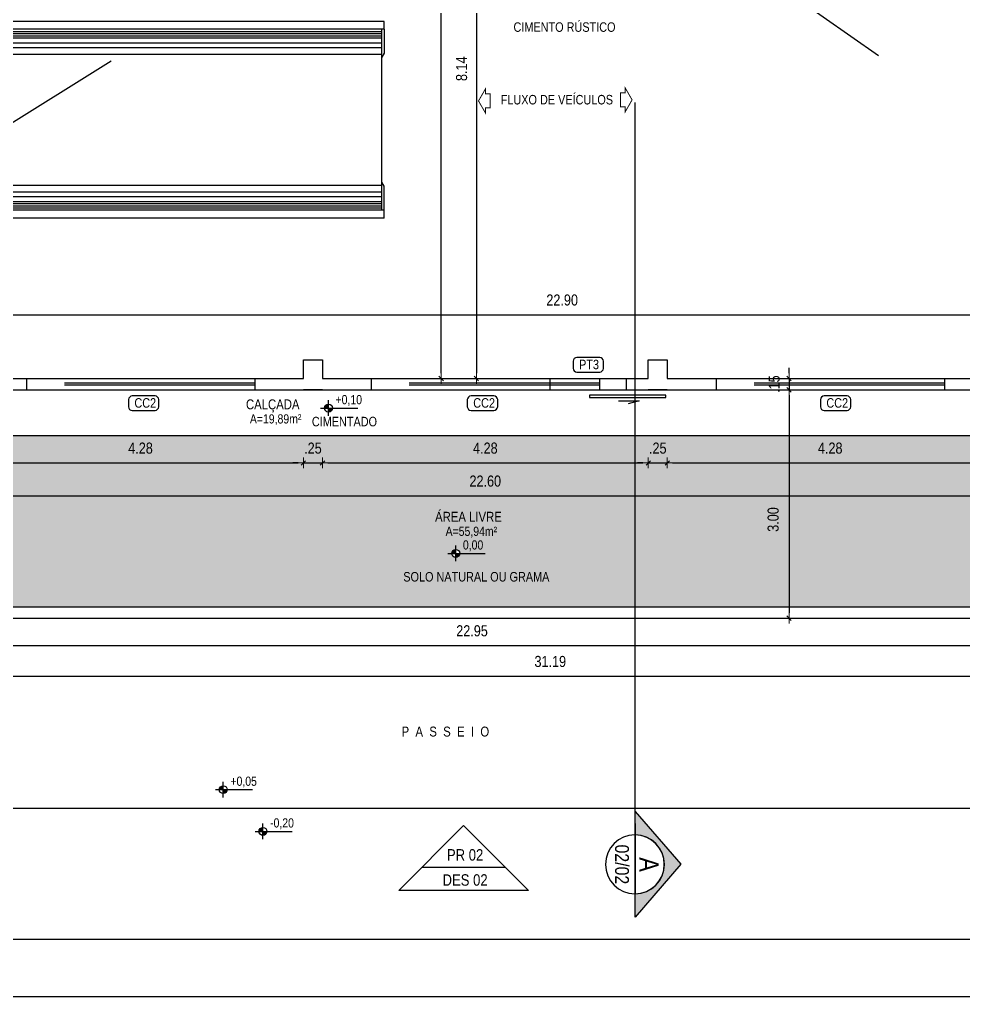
# Model space of a CAD drawing. Header units: millimetres. Extents: x 1170 to 1315, y 90 to 135.
# Drawn here: x 1272.21 to 1284.61, y 90.19 to 103.02 of the extents above; entities that cross this region are included whole.
import ezdxf
from ezdxf.enums import TextEntityAlignment as Align

# ---------------------------------------------------------------- set-up
doc = ezdxf.new("R2010")
doc.units = ezdxf.units.MM
doc.header["$LTSCALE"] = 20
doc.header["$MEASUREMENT"] = 0
for name, pattern in [('CENTER', [2, 1.25, -0.25, 0.25, -0.25]), ('HIDDEN', [0.375, 0.25, -0.125]), ('HIDDEN2', [0.1875, 0.125, -0.0625])]:
    doc.linetypes.add(name, pattern=pattern)
doc.layers.get('0').update_dxf_attribs({"linetype": 'CONTINUOUS'})
doc.layers.get('DEFPOINTS').update_dxf_attribs({"linetype": 'CONTINUOUS'})
for name, color, linetype in [('AR-TXT', 2, 'CONTINUOUS'), ('COTA', 7, 'CONTINUOUS'), ('DIEN HOA', 111, 'CONTINUOUS'), ('E-hatch', 8, 'CONTINUOUS'), ('E-txt-g', 3, 'CONTINUOUS'), ('Indic_Corte_Vista', 2, 'CONTINUOUS'), ('LAYER1', 7, 'CONTINUOUS'), ('LAYER7', 4, 'CONTINUOUS'), ('TEXTO', 2, 'CONTINUOUS')]:
    doc.layers.add(name, color=color, linetype=linetype)
for name, color, linetype, lineweight in [('E-Lay-9', 9, 'CONTINUOUS', 9), ('E-Pen-C', 4, 'CONTINUOUS', 15), ('E-Pen-G', 3, 'CONTINUOUS', 30), ('E-Txt-W', 7, 'CONTINUOUS', 20)]:
    doc.layers.add(name, color=color, linetype=linetype, lineweight=lineweight)
doc.styles.add('ESC 1.100', font='ARIALN.TTF', dxfattribs={"height": 0.2})
doc.styles.add('F2', font='ARIALN.TTF')
doc.styles.add('REG60', font='romans.shx', dxfattribs={"width": 0.8, "height": 0.15})
doc.styles.add('REG80', font='romans.shx', dxfattribs={"width": 0.8, "height": 0.2})
doc.styles.add('SWIS 721 CN BT', font='swissc.ttf')
doc.dimstyles.new('DIMENSION-1', dxfattribs={"dimtxt": 0.145, "dimasz": 0.07, "dimexe": 1, "dimexo": 0, "dimgap": 0.12, "dimtad": 1, "dimzin": 7, "dimdsep": 46, "dimtxsty": 'F2', "dimblk1": 'TRACO', "dimblk2": 'TRACO', "dimsah": 1, "dimcen": 1, "dimse1": 1, "dimse2": 1, "dimclrd": 4, "dimclre": 256, "dimclrt": 4, "dimadec": 8, "dimazin": 0, "dimtfac": 1, "dimtix": 1, "dimtmove": 2, "dimatfit": 3, "dimldrblk": 'TRACO', "dimfxl": 1, "dimtolj": 1, "dimtzin": 0, "dimarcsym": 0})

# ---------------------------------------------------------------- blocks, each defined once
blk = doc.blocks.new('TRACO')
at = {"layer": 'E-Pen-C'}
for p, q in [((-1, 0), (1, 0)), ((0, 1), (0, -1))]:
    blk.add_line(p, q, dxfattribs=at)
at = {"layer": 'E-Pen-G'}
blk.add_line((-0.42, -0.42), (0.42, 0.42), dxfattribs=at)
blk = doc.blocks.new('*D357')
at = {"layer": 'COTA', "color": 4, "linetype": 'Continuous', "lineweight": -2}
blk.add_line((1266.754, 94.798), (1289.562, 94.798), dxfattribs=at)
at = {"layer": 'DEFPOINTS', "color": 0, "linetype": 'Continuous'}
for p in [(1289.632, 95.308), (1266.684, 95.158), (1289.632, 94.798)]:
    blk.add_point(p, dxfattribs=at)
at = {"layer": 'COTA', "color": 4, "linetype": 'Continuous', "lineweight": -2, "xscale": 0.07, "yscale": 0.07, "zscale": 0.07, "rotation": 180}
blk.add_blockref('TRACO', (1266.684, 94.798), dxfattribs=at)
at = {"layer": 'COTA', "color": 4, "linetype": 'Continuous', "lineweight": -2, "xscale": 0.07, "yscale": 0.07, "zscale": 0.07}
blk.add_blockref('TRACO', (1289.632, 94.798), dxfattribs=at)
at = {"layer": 'COTA', "color": 4, "linetype": 'Continuous', "insert": (1278.158, 94.992), "char_height": 0.145, "attachment_point": 5, "style": 'F2'}
blk.add_mtext('\\A1;22.95', dxfattribs=at)
blk = doc.blocks.new('*D361')
at = {"layer": 'COTA', "color": 4, "linetype": 'Continuous', "lineweight": -2}
blk.add_line((1263.66, 94.395), (1294.712, 94.395), dxfattribs=at)
at = {"layer": 'DEFPOINTS', "color": 0, "linetype": 'Continuous'}
for p in [(1263.59, 95.158), (1294.782, 95.158), (1294.782, 94.395)]:
    blk.add_point(p, dxfattribs=at)
at = {"layer": 'COTA', "color": 4, "linetype": 'Continuous', "lineweight": -2, "xscale": 0.07, "yscale": 0.07, "zscale": 0.07, "rotation": 180}
blk.add_blockref('TRACO', (1263.59, 94.395), dxfattribs=at)
at = {"layer": 'COTA', "color": 4, "linetype": 'Continuous', "lineweight": -2, "xscale": 0.07, "yscale": 0.07, "zscale": 0.07}
blk.add_blockref('TRACO', (1294.782, 94.395), dxfattribs=at)
at = {"layer": 'COTA', "color": 4, "linetype": 'Continuous', "insert": (1279.186, 94.589), "char_height": 0.145, "attachment_point": 5, "style": 'F2'}
blk.add_mtext('\\A1;31.19', dxfattribs=at)
blk = doc.blocks.new('*D377')
at = {"layer": 'COTA', "color": 4, "linetype": 'Continuous', "lineweight": -2}
blk.add_line((1266.953, 99.144), (1289.712, 99.144), dxfattribs=at)
at = {"layer": 'DEFPOINTS', "color": 0, "linetype": 'Continuous'}
for p in [(1289.782, 99.144), (1266.883, 98.554), (1289.782, 98.554)]:
    blk.add_point(p, dxfattribs=at)
at = {"layer": 'COTA', "color": 4, "linetype": 'Continuous', "lineweight": -2, "xscale": 0.07, "yscale": 0.07, "zscale": 0.07, "rotation": 180}
blk.add_blockref('TRACO', (1266.883, 99.144), dxfattribs=at)
at = {"layer": 'COTA', "color": 4, "linetype": 'Continuous', "lineweight": -2, "xscale": 0.07, "yscale": 0.07, "zscale": 0.07}
blk.add_blockref('TRACO', (1289.782, 99.144), dxfattribs=at)
at = {"layer": 'COTA', "color": 4, "linetype": 'Continuous', "insert": (1279.342, 99.338), "char_height": 0.145, "attachment_point": 5, "style": 'F2'}
blk.add_mtext('\\A1;22.90', dxfattribs=at)
blk = doc.blocks.new('*D381')
at = {"layer": 'COTA', "color": 4, "linetype": 'Continuous', "lineweight": -2}
blk.add_line((1271.733, 97.198), (1275.873, 97.198), dxfattribs=at)
at = {"layer": 'DEFPOINTS', "color": 0, "linetype": 'Continuous'}
for p in [(1271.663, 98.158), (1275.943, 98.158), (1275.943, 97.198)]:
    blk.add_point(p, dxfattribs=at)
at = {"layer": 'COTA', "color": 4, "linetype": 'Continuous', "lineweight": -2, "xscale": 0.07, "yscale": 0.07, "zscale": 0.07, "rotation": 180}
blk.add_blockref('TRACO', (1271.663, 97.198), dxfattribs=at)
at = {"layer": 'COTA', "color": 4, "linetype": 'Continuous', "lineweight": -2, "xscale": 0.07, "yscale": 0.07, "zscale": 0.07}
blk.add_blockref('TRACO', (1275.943, 97.198), dxfattribs=at)
at = {"layer": 'COTA', "color": 4, "linetype": 'Continuous', "insert": (1273.803, 97.392), "char_height": 0.145, "attachment_point": 5, "style": 'F2'}
blk.add_mtext('\\A1;4.28', dxfattribs=at)
blk = doc.blocks.new('*D382')
at = {"layer": 'COTA', "color": 4, "linetype": 'Continuous', "lineweight": -2}
for p, q in [((1275.873, 97.198), (1275.803, 97.198)), ((1275.943, 97.198), (1276.193, 97.198)), ((1276.263, 97.198), (1276.333, 97.198))]:
    blk.add_line(p, q, dxfattribs=at)
at = {"layer": 'DEFPOINTS', "color": 0, "linetype": 'Continuous'}
for p in [(1275.943, 98.158), (1276.193, 98.158), (1276.193, 97.198)]:
    blk.add_point(p, dxfattribs=at)
at = {"layer": 'COTA', "color": 4, "linetype": 'Continuous', "lineweight": -2, "xscale": 0.07, "yscale": 0.07, "zscale": 0.07}
blk.add_blockref('TRACO', (1275.943, 97.198), dxfattribs=at)
at = {"layer": 'COTA', "color": 4, "linetype": 'Continuous', "lineweight": -2, "xscale": 0.07, "yscale": 0.07, "zscale": 0.07, "rotation": 180}
blk.add_blockref('TRACO', (1276.193, 97.198), dxfattribs=at)
at = {"layer": 'COTA', "color": 4, "linetype": 'Continuous', "insert": (1276.068, 97.392), "char_height": 0.145, "attachment_point": 5, "style": 'F2'}
blk.add_mtext('\\A1;.25', dxfattribs=at)
blk = doc.blocks.new('*D383')
at = {"layer": 'COTA', "color": 4, "linetype": 'Continuous', "lineweight": -2}
blk.add_line((1276.263, 97.198), (1280.403, 97.198), dxfattribs=at)
at = {"layer": 'DEFPOINTS', "color": 0, "linetype": 'Continuous'}
for p in [(1276.193, 98.158), (1280.473, 98.158), (1280.473, 97.198)]:
    blk.add_point(p, dxfattribs=at)
at = {"layer": 'COTA', "color": 4, "linetype": 'Continuous', "lineweight": -2, "xscale": 0.07, "yscale": 0.07, "zscale": 0.07, "rotation": 180}
blk.add_blockref('TRACO', (1276.193, 97.198), dxfattribs=at)
at = {"layer": 'COTA', "color": 4, "linetype": 'Continuous', "lineweight": -2, "xscale": 0.07, "yscale": 0.07, "zscale": 0.07}
blk.add_blockref('TRACO', (1280.473, 97.198), dxfattribs=at)
at = {"layer": 'COTA', "color": 4, "linetype": 'Continuous', "insert": (1278.333, 97.392), "char_height": 0.145, "attachment_point": 5, "style": 'F2'}
blk.add_mtext('\\A1;4.28', dxfattribs=at)
blk = doc.blocks.new('*D384')
at = {"layer": 'COTA', "color": 4, "linetype": 'Continuous', "lineweight": -2}
for p, q in [((1280.403, 97.198), (1280.333, 97.198)), ((1280.473, 97.198), (1280.723, 97.198)), ((1280.793, 97.198), (1280.863, 97.198))]:
    blk.add_line(p, q, dxfattribs=at)
at = {"layer": 'DEFPOINTS', "color": 0, "linetype": 'Continuous'}
for p in [(1280.473, 98.158), (1280.723, 98.158), (1280.723, 97.198)]:
    blk.add_point(p, dxfattribs=at)
at = {"layer": 'COTA', "color": 4, "linetype": 'Continuous', "lineweight": -2, "xscale": 0.07, "yscale": 0.07, "zscale": 0.07}
blk.add_blockref('TRACO', (1280.473, 97.198), dxfattribs=at)
at = {"layer": 'COTA', "color": 4, "linetype": 'Continuous', "lineweight": -2, "xscale": 0.07, "yscale": 0.07, "zscale": 0.07, "rotation": 180}
blk.add_blockref('TRACO', (1280.723, 97.198), dxfattribs=at)
at = {"layer": 'COTA', "color": 4, "linetype": 'Continuous', "insert": (1280.598, 97.392), "char_height": 0.145, "attachment_point": 5, "style": 'F2'}
blk.add_mtext('\\A1;.25', dxfattribs=at)
blk = doc.blocks.new('*D385')
at = {"layer": 'COTA', "color": 4, "linetype": 'Continuous', "lineweight": -2}
blk.add_line((1280.793, 97.198), (1284.933, 97.198), dxfattribs=at)
at = {"layer": 'DEFPOINTS', "color": 0, "linetype": 'Continuous'}
for p in [(1280.723, 98.158), (1285.003, 98.158), (1285.003, 97.198)]:
    blk.add_point(p, dxfattribs=at)
at = {"layer": 'COTA', "color": 4, "linetype": 'Continuous', "lineweight": -2, "xscale": 0.07, "yscale": 0.07, "zscale": 0.07, "rotation": 180}
blk.add_blockref('TRACO', (1280.723, 97.198), dxfattribs=at)
at = {"layer": 'COTA', "color": 4, "linetype": 'Continuous', "lineweight": -2, "xscale": 0.07, "yscale": 0.07, "zscale": 0.07}
blk.add_blockref('TRACO', (1285.003, 97.198), dxfattribs=at)
at = {"layer": 'COTA', "color": 4, "linetype": 'Continuous', "insert": (1282.863, 97.392), "char_height": 0.145, "attachment_point": 5, "style": 'F2'}
blk.add_mtext('\\A1;4.28', dxfattribs=at)
blk = doc.blocks.new('*D390')
at = {"layer": 'COTA', "color": 4, "linetype": 'Continuous', "lineweight": -2}
blk.add_line((1267.103, 96.765), (1289.562, 96.765), dxfattribs=at)
at = {"layer": 'DEFPOINTS', "color": 0, "linetype": 'Continuous'}
for p in [(1267.033, 98.308), (1289.632, 98.158), (1289.632, 96.765)]:
    blk.add_point(p, dxfattribs=at)
at = {"layer": 'COTA', "color": 4, "linetype": 'Continuous', "lineweight": -2, "xscale": 0.07, "yscale": 0.07, "zscale": 0.07, "rotation": 180}
blk.add_blockref('TRACO', (1267.033, 96.765), dxfattribs=at)
at = {"layer": 'COTA', "color": 4, "linetype": 'Continuous', "lineweight": -2, "xscale": 0.07, "yscale": 0.07, "zscale": 0.07}
blk.add_blockref('TRACO', (1289.632, 96.765), dxfattribs=at)
at = {"layer": 'COTA', "color": 4, "linetype": 'Continuous', "insert": (1278.332, 96.959), "char_height": 0.145, "attachment_point": 5, "style": 'F2'}
blk.add_mtext('\\A1;22.60', dxfattribs=at)
blk = doc.blocks.new('TXT-AMB75')
at = {"layer": 'E-txt-g', "style": 'REG80', "width": 0.8, "flags": 8}
blk.add_attdef('TXT', text='', height=0.2, dxfattribs=at).set_placement((0.005, 0.296), align=Align.CENTER)
at = {"layer": 'E-Txt-W', "style": 'REG60', "width": 0.8, "flags": 8}
blk.add_attdef('TXT', text='', height=0.15, dxfattribs=at).set_placement((0.005, 0.027), align=Align.CENTER)
blk = doc.blocks.new('NV')
at = {"color": 4, "linetype": 'ByBlock', "ltscale": 0.5}
for p, q in [((-1.611, 0.008), (-0.799, 0.008)), ((-1.439, -0.165), (-1.439, 0.18))]:
    blk.add_line(p, q, dxfattribs=at)
at = {"color": 4, "ltscale": 2.5}
blk.add_circle((-1.439, 0.008), 0.0864, dxfattribs=at)
at = {"color": 4}
for points in [[(-1.439, 0.008), (-1.5, 0.069), (-1.525, 0.008), (-1.519, 0.041)], [(-1.439, 0.008), (-1.439, 0.094), (-1.5, 0.069), (-1.472, 0.087)], [(-1.439, 0.008), (-1.352, 0.008), (-1.378, -0.054), (-1.359, -0.026)], [(-1.439, 0.008), (-1.378, -0.054), (-1.439, -0.079), (-1.406, -0.072)]]:
    blk.add_solid(points, dxfattribs=at)
at = {"layer": 'E-Txt-W', "color": 4, "ltscale": 2.5, "style": 'F2'}
blk.add_attdef('COTAPISO', (-1.306, 0.073), '', height=0.15, dxfattribs=at)
blk = doc.blocks.new('*D395')
at = {"layer": 'COTA', "color": 4, "linetype": 'Continuous', "lineweight": -2}
for p, q in [((1282.322, 98.378), (1282.322, 98.448)), ((1282.322, 98.308), (1282.322, 98.158)), ((1282.322, 98.088), (1282.322, 98.018))]:
    blk.add_line(p, q, dxfattribs=at)
at = {"layer": 'DEFPOINTS', "color": 0, "linetype": 'Continuous'}
for p in [(1282.304, 98.308), (1282.304, 98.158), (1282.322, 98.158)]:
    blk.add_point(p, dxfattribs=at)
at = {"layer": 'COTA', "color": 4, "linetype": 'Continuous', "lineweight": -2, "xscale": 0.07, "yscale": 0.07, "zscale": 0.07}
for p, rotation in [((1282.322, 98.308), 270), ((1282.322, 98.158), 90)]:
    blk.add_blockref('TRACO', p, dxfattribs=dict(at, rotation=rotation))
at = {"layer": 'COTA', "color": 4, "linetype": 'Continuous', "insert": (1282.128, 98.233), "char_height": 0.145, "attachment_point": 5, "rotation": 90, "style": 'F2'}
blk.add_mtext('\\A1;.15', dxfattribs=at)
blk = doc.blocks.new('*D396')
at = {"layer": 'COTA', "color": 4, "linetype": 'Continuous', "lineweight": -2}
blk.add_line((1282.322, 98.088), (1282.322, 95.228), dxfattribs=at)
at = {"layer": 'DEFPOINTS', "color": 0, "linetype": 'Continuous'}
for p in [(1282.304, 98.158), (1282.304, 95.158), (1282.322, 95.158)]:
    blk.add_point(p, dxfattribs=at)
at = {"layer": 'COTA', "color": 4, "linetype": 'Continuous', "lineweight": -2, "xscale": 0.07, "yscale": 0.07, "zscale": 0.07}
for p, rotation in [((1282.322, 98.158), 90), ((1282.322, 95.158), 270)]:
    blk.add_blockref('TRACO', p, dxfattribs=dict(at, rotation=rotation))
at = {"layer": 'COTA', "color": 4, "linetype": 'Continuous', "insert": (1282.114, 96.455), "char_height": 0.145, "attachment_point": 5, "rotation": 90, "style": 'F2'}
blk.add_mtext('\\A1;3.00', dxfattribs=at)
blk = doc.blocks.new('CHAVE CORTE-100')
blk.add_hatch(color=8).paths.add_polyline_path([(-2.567, 0), (-2.86, 0), (-2.198, 0.571), (-1.536, 0), (-1.83, 0, 0.987177)])
at = {"color": 2}
blk.add_line((-1.83, 0), (-2.567, 0), dxfattribs=at)
blk.add_lwpolyline([(-1.83, 0.001), (-1.536, 0), (-2.198, 0.571), (-2.86, 0), (-2.567, 0, -0.985586)], format="xyb", close=True, dxfattribs=at)
blk.add_circle((-2.199, -0.005), 0.368, dxfattribs=at)
at = {"color": 2, "style": 'F2'}
for tag, height, p in [('A', 0.24, (-2.199, 0.171)), ('01-02', 0.2, (-2.199, -0.127))]:
    blk.add_attdef(tag, text='', height=height, dxfattribs=at).set_placement(p, align=Align.MIDDLE_CENTER)
blk = doc.blocks.new('A$C43186C71')
at = {"layer": 'DIEN HOA', "color": 8}
for p, q in [((0, 1500), (3184.1, 1500)), ((0, 1500), (0, 1440)), ((3184.1, 1500), (3184.1, 1440)), ((3416.1, 1491.8), (3899.1, 1491.8)), ((3899.1, 1491.8), (3948, 1431.8)), ((4122.7, 1431.8), (4122.7, 1491.8)), ((4122.7, 1491.8), (4150.7, 1491.8)), ((0, 1440), (3184.1, 1440)), ((0, 1440), (0, 1257.6)), ((17.8, 1440), (17.8, 60)), ((3060, 1422.8), (17.8, 1422.8)), ((3060, 1440), (3060, 1003.1)), ((3120, 1440), (3120, 1003.1)), ((3356.1, 1431.8), (4114.6, 1431.8)), ((3060, 1408.1), (17.8, 1408.1)), ((3060, 1389.7), (17.8, 1389.7)), ((3060, 1375), (17.8, 1375)), ((3326.1, 1371.8), (4106.1, 1371.8)), ((3356.1, 1401.8), (4140, 1401.8)), ((3060, 1336.4), (17.8, 1336.4)), ((3060, 1299.7), (17.8, 1299.7)), ((3236.1, 1311.8), (3236.1, 1003.1)), ((3266.1, 1311.8), (3266.1, 188.2)), ((0, 1257.6), (17.8, 1227.6)), ((3060, 1250), (17.8, 1250)), ((4390.7, 1161.8), (4390.7, 338.2)), ((4450.7, 1191.8), (4450.7, 308.2)), ((3036.8, 943.1), (3036.8, 556.9)), ((3060, 943.1), (3060, 556.9)), ((3120, 943.1), (3120, 556.9)), ((3236.1, 943.1), (3236.1, 556.9)), ((3060, 496.9), (3060, 60)), ((3120, 496.9), (3120, 60)), ((3236.1, 496.9), (3236.1, 188.2)), ((0, 242.4), (17.8, 272.4)), ((0, 60), (0, 242.4)), ((3060, 250), (17.8, 250)), ((3060, 200.3), (17.8, 200.3)), ((3060, 163.6), (17.8, 163.6)), ((3060, 125), (17.8, 125)), ((3060, 110.3), (17.8, 110.3)), ((3060, 91.9), (17.8, 91.9)), ((3060, 77.2), (17.8, 77.2)), ((3326.1, 128.2), (4106.1, 128.2)), ((3356.1, 98.2), (4140, 98.2)), ((0, 60), (3184.1, 60)), ((0, 60), (0, 0)), ((0, 60), (3184.1, 60)), ((3184.1, 60), (3184.1, 0)), ((3356.1, 68.2), (4120.7, 68.2)), ((3416.1, 8.2), (3899.1, 8.2)), ((3899.1, 8.2), (3948, 68.2)), ((4122.7, 68.2), (4122.7, 8.2)), ((4122.7, 8.2), (4150.7, 8.2)), ((0, 0), (3184.1, 0)), ((0, 0), (3184.1, 0))]:
    blk.add_line(p, q, dxfattribs=at)
for points in [[(3036.8, 1003.1), (3266.1, 1003.1), (3266.1, 943.1), (3036.8, 943.1)], [(3035.6, 901.1), (2902.6, 901.1), (2902.6, 599.1), (3035.6, 599.1)], [(3036.8, 496.9), (3266.1, 496.9), (3266.1, 556.9), (3036.8, 556.9)]]:
    blk.add_lwpolyline(points, close=True, dxfattribs=at)
for centre, radius, start, end in [((3416.1, 1311.8), 180, 90, 180), ((4150.7, 1191.8), 300, 0, 90), ((3356.1, 1311.8), 120, 90, 180), ((4114.6, 1191.8), 240, 9.25058, 90), ((4120.7, 1161.8), 270, 0, 90), ((3356.1, 1311.8), 90, 90, 180), ((3326.1, 1311.8), 60, 90, 180), ((4106.1, 1251.8), 120, 0, 90), ((4140, 1221.8), 180, 9.77705, 90), ((1402.1, 750), 2868.3, 349.92451, 10.07549), ((1402.1, 750), 2958.3, 350.22295, 9.77705), ((1402.1, 750), 2988.3, 350.74942, 9.25058), ((4120.7, 338.2), 270, 270, 0), ((4150.7, 308.2), 300, 270, 0), ((4106.1, 248.2), 120, 270, 0), ((4114.6, 308.2), 240, 270, 350.74942), ((4140, 278.2), 180, 270, 350.22295), ((3356.1, 188.2), 120, 180, 270), ((3416.1, 188.2), 180, 180, 270), ((3326.1, 188.2), 60, 180, 270), ((3356.1, 188.2), 90, 180, 270)]:
    blk.add_arc(centre, radius, start, end, dxfattribs=at)
blk = doc.blocks.new('*D719')
at = {"layer": 'COTA', "color": 4, "linetype": 'Continuous', "lineweight": -2}
blk.add_line((1278.215, 106.375), (1278.215, 98.378), dxfattribs=at)
at = {"layer": 'DEFPOINTS', "color": 0, "linetype": 'Continuous'}
for p in [(1279.782, 106.445), (1278.215, 98.308), (1280.473, 98.308)]:
    blk.add_point(p, dxfattribs=at)
at = {"layer": 'COTA', "color": 4, "linetype": 'Continuous', "lineweight": -2, "xscale": 0.07, "yscale": 0.07, "zscale": 0.07}
for p, rotation in [((1278.215, 106.445), 90), ((1278.215, 98.308), 270)]:
    blk.add_blockref('TRACO', p, dxfattribs=dict(at, rotation=rotation))
at = {"layer": 'COTA', "color": 4, "linetype": 'Continuous', "insert": (1278.021, 102.377), "char_height": 0.145, "attachment_point": 5, "rotation": 90, "style": 'F2'}
blk.add_mtext('\\A1;8.14', dxfattribs=at)
blk = doc.blocks.new('*D721')
at = {"layer": 'COTA', "color": 4, "linetype": 'Continuous', "lineweight": -2}
blk.add_line((1277.752, 98.378), (1277.752, 114.225), dxfattribs=at)
at = {"layer": 'DEFPOINTS', "color": 0, "linetype": 'Continuous'}
for p in [(1277.752, 114.295), (1277.988, 114.295), (1277.922, 98.308)]:
    blk.add_point(p, dxfattribs=at)
at = {"layer": 'COTA', "color": 4, "linetype": 'Continuous', "lineweight": -2, "xscale": 0.07, "yscale": 0.07, "zscale": 0.07}
for p, rotation in [((1277.752, 114.295), 90), ((1277.752, 98.308), 270)]:
    blk.add_blockref('TRACO', p, dxfattribs=dict(at, rotation=rotation))
at = {"layer": 'COTA', "color": 4, "linetype": 'Continuous', "insert": (1277.558, 106.302), "char_height": 0.145, "attachment_point": 5, "rotation": 90, "style": 'F2'}
blk.add_mtext('\\A1;15.99', dxfattribs=at)
blk = doc.blocks.new('Seta')
at = {"color": 2, "const_width": 2}
blk.add_lwpolyline([(10, 15), (10, 26), (25, 0), (10, -26), (10, -15), (0, -15), (0, 15)], close=True, dxfattribs=at)

msp = doc.modelspace()

# ---------------------------------------------------------------- hatches: boundary and pattern name
at = {"layer": 'E-hatch'}
h = msp.add_hatch(dxfattribs=at)
h.set_pattern_fill('GRASS', color=8, scale=0.2, style=0)
h.set_pattern_definition([(90, (294.36423, -10.01342), (-0.141421356, 0.141421356), [0.0375, -0.245342713]), (45, (294.36423, -10.01342), (-0.141421356, 0.141421356), [0.0375, -0.1625]), (135, (294.36423, -10.01342), (-0.141421356, -0.141421356), [0.0375, -0.1625])])
h.paths.add_polyline_path([(1263.183, 97.558), (1289.032, 97.558), (1289.032, 95.308), (1266.684, 95.308), (1266.411, 95.318), (1266.123, 95.35), (1265.865, 95.397), (1265.547, 95.481), (1265.322, 95.558), (1264.979, 95.707), (1264.767, 95.82), (1264.504, 95.986), (1264.296, 96.139), (1264.134, 96.274), (1263.953, 96.445), (1263.796, 96.613), (1263.627, 96.819), (1263.48, 97.024), (1263.371, 97.198), (1263.273, 97.374)])
h.paths.add_polyline_path([(1277.945, 96.009), (1277.945, 96.061), (1277.925, 96.057), (1277.909, 96.046)], flags=24)
h.paths.add_polyline_path([(1277.945, 96.009), (1277.909, 96.046), (1277.897, 96.029), (1277.893, 96.009)], flags=24)
h.paths.add_polyline_path([(1277.945, 96.009), (1277.997, 96.009), (1277.993, 95.989), (1277.982, 95.973)], flags=24)
h.paths.add_polyline_path([(1277.945, 96.009), (1277.982, 95.973), (1277.965, 95.961), (1277.945, 95.958)], flags=24)
edge = h.paths.add_edge_path(flags=16)
edge.add_line((1277.945, 95.906), (1277.945, 96.113))
edge = h.paths.add_edge_path(flags=16)
edge.add_arc((1277.945, 96.009), 0.0518, 0, 360)
edge = h.paths.add_edge_path(flags=16)
edge.add_line((1277.842, 96.009), (1278.329, 96.009))
h.paths.add_polyline_path([(1278.002, 96.001), (1278.342, 96.001), (1278.342, 96.217), (1278.002, 96.217)], flags=24)
h.paths.add_polyline_path([(1277.631, 96.385), (1278.59, 96.385), (1278.59, 96.631), (1277.631, 96.631)], flags=24)
h.paths.add_polyline_path([(1277.775, 96.181), (1278.523, 96.181), (1278.523, 96.397), (1277.775, 96.397)], flags=24)
h.paths.add_polyline_path([(1266.852, 97.242), (1267.155, 97.242), (1267.155, 97.544), (1266.852, 97.544)], flags=24)
h.paths.add_polyline_path([(1266.802, 96.809), (1267.105, 96.809), (1267.105, 97.111), (1266.802, 97.111)], flags=24)
h.paths.add_polyline_path([(1265.384, 96.461), (1265.384, 96.857), (1265.082, 96.857), (1265.082, 96.461)], flags=24)
h.paths.add_polyline_path([(1278.09, 96.809), (1278.578, 96.809), (1278.578, 97.111), (1278.09, 97.111)], flags=24)
h.paths.add_polyline_path([(1269.078, 97.242), (1269.474, 97.242), (1269.474, 97.544), (1269.078, 97.544)], flags=24)
h.paths.add_polyline_path([(1264.651, 97.242), (1265.047, 97.242), (1265.047, 97.544), (1264.651, 97.544)], flags=24)
h.paths.add_polyline_path([(1272.01, 96.461), (1272.01, 96.857), (1271.708, 96.857), (1271.708, 96.461)], flags=24)
h.paths.add_polyline_path([(1271.382, 97.242), (1271.685, 97.242), (1271.685, 97.544), (1271.382, 97.544)], flags=24)
h.paths.add_polyline_path([(1273.608, 97.242), (1274.004, 97.242), (1274.004, 97.544), (1273.608, 97.544)], flags=24)
h.paths.add_polyline_path([(1275.912, 97.242), (1276.215, 97.242), (1276.215, 97.544), (1275.912, 97.544)], flags=24)
h.paths.add_polyline_path([(1278.138, 97.242), (1278.534, 97.242), (1278.534, 97.544), (1278.138, 97.544)], flags=24)
h.paths.add_polyline_path([(1277.222, 95.606), (1279.207, 95.606), (1279.207, 95.799), (1277.222, 95.799)], flags=24)
h.paths.add_polyline_path([(1280.442, 97.242), (1280.745, 97.242), (1280.745, 97.544), (1280.442, 97.544)], flags=24)
h.paths.add_polyline_path([(1282.668, 97.242), (1283.064, 97.242), (1283.064, 97.544), (1282.668, 97.544)], flags=24)
h.paths.add_polyline_path([(1284.972, 97.242), (1285.275, 97.242), (1285.275, 97.544), (1284.972, 97.544)], flags=24)
h.paths.add_polyline_path([(1282.264, 96.258), (1282.264, 96.654), (1281.962, 96.654), (1281.962, 96.258)], flags=24)
h.paths.add_polyline_path([(1287.197, 97.242), (1287.593, 97.242), (1287.593, 97.544), (1287.197, 97.544)], flags=24)
h.paths.add_polyline_path([(1288.503, 96.261), (1288.503, 96.657), (1288.201, 96.657), (1288.201, 96.261)], flags=24)
h.paths.add_polyline_path([(1288.091, 96.237), (1288.091, 96.632), (1287.789, 96.632), (1287.789, 96.237)], flags=24)
h.paths.add_polyline_path([(1287.699, 96.176), (1287.699, 96.572), (1287.397, 96.572), (1287.397, 96.176)], flags=24)

# ---------------------------------------------------------------- linework, layer by layer
at = {"color": 2}
msp.add_lwpolyline([(1242.555, 90.189), (1314.911, 90.189), (1314.911, 134.739), (1242.555, 134.739)], close=True, dxfattribs=at)
at = {"color": 1}
msp.add_lwpolyline([(1244.43, 133.989), (1314.161, 133.989), (1314.161, 90.939), (1244.43, 90.939)], close=True, dxfattribs=at)
at = {"layer": 'COTA', "color": 8, "linetype": 'HIDDEN'}
for p, q in [((1267.133, 114.05), (1289.532, 98.308)), ((1279.782, 106.445), (1267.133, 98.554))]:
    msp.add_line(p, q, dxfattribs=at)
at = {"layer": 'COTA', "color": 2, "linetype": 'CENTER'}
msp.add_line((1280.303, 91.23), (1280.301, 101.934), dxfattribs=at)
at = {"layer": 'COTA', "color": 8, "linetype": 'Continuous'}
msp.add_line((1279.186, 98.158), (1280.186, 98.158), dxfattribs=at)
at = {"layer": 'COTA', "color": 4, "linetype": 'Continuous'}
for points in [[(1279.885, 98.535, 0.331371), (1279.835, 98.585), (1279.535, 98.585, 0.332506), (1279.485, 98.535), (1279.485, 98.441, 0.330378), (1279.535, 98.39), (1279.835, 98.391, 0.331371), (1279.885, 98.441)], [(1274.044, 98.03, 0.331371), (1273.994, 98.08), (1273.694, 98.08, 0.332506), (1273.644, 98.03), (1273.644, 97.936, 0.330378), (1273.694, 97.885), (1273.994, 97.886, 0.331371), (1274.044, 97.936)], [(1278.495, 98.03, 0.331371), (1278.445, 98.08), (1278.145, 98.08, 0.332506), (1278.095, 98.03), (1278.095, 97.936, 0.330378), (1278.145, 97.885), (1278.445, 97.886, 0.331371), (1278.495, 97.936)], [(1283.134, 98.03, 0.331371), (1283.084, 98.08), (1282.784, 98.08, 0.332506), (1282.734, 98.03), (1282.734, 97.936, 0.330378), (1282.784, 97.885), (1283.084, 97.886, 0.331371), (1283.134, 97.936)]]:
    msp.add_lwpolyline(points, format="xyb", close=True, dxfattribs=at)
at = {"layer": 'COTA', "color": 7, "linetype": 'Continuous'}
msp.add_lwpolyline([(1280.083, 98.015), (1280.353, 98.015), (1280.209, 97.976)], dxfattribs=at)
at = {"layer": 'Indic_Corte_Vista', "color": 8}
for p, q in [((1263.183, 97.558), (1289.032, 97.558)), ((1265.616, 92.664), (1291.282, 92.664))]:
    msp.add_line(p, q, dxfattribs=at)
at = {"layer": 'Indic_Corte_Vista', "color": 7}
msp.add_lwpolyline([(1280.704, 98.088), (1279.702, 98.088), (1279.702, 98.058), (1280.704, 98.058)], close=True, dxfattribs=at)
at = {"layer": 'LAYER7', "color": 5, "linetype": 'Continuous'}
for p, q in [((1271.663, 98.308), (1275.943, 98.308)), ((1276.193, 98.308), (1279.186, 98.308)), ((1279.186, 98.158), (1279.186, 98.308)), ((1280.186, 98.158), (1280.186, 98.308)), ((1280.186, 98.308), (1280.473, 98.308)), ((1280.723, 98.308), (1285.003, 98.308)), ((1266.883, 98.158), (1279.186, 98.158)), ((1280.186, 98.158), (1289.632, 98.158)), ((1266.684, 95.308), (1289.632, 95.308)), ((1266.684, 95.158), (1289.782, 95.158))]:
    msp.add_line(p, q, dxfattribs=at)
at = {"layer": 'LAYER7', "color": 8, "linetype": 'HIDDEN2'}
for p, q in [((1272.304, 98.308), (1272.304, 98.158)), ((1275.304, 98.248), (1272.304, 98.248)), ((1275.304, 98.218), (1272.304, 98.218)), ((1275.304, 98.308), (1275.304, 98.158)), ((1276.834, 98.308), (1276.834, 98.158)), ((1279.834, 98.248), (1276.834, 98.248)), ((1279.834, 98.218), (1276.834, 98.218)), ((1279.186, 98.308), (1280.186, 98.308)), ((1279.834, 98.308), (1279.834, 98.158)), ((1281.364, 98.308), (1281.364, 98.158)), ((1284.364, 98.248), (1281.364, 98.248)), ((1284.364, 98.218), (1281.364, 98.218)), ((1284.364, 98.308), (1284.364, 98.158))]:
    msp.add_line(p, q, dxfattribs=at)
at = {"layer": 'LAYER7', "color": 5, "linetype": 'Continuous'}
for points in [[(1275.943, 98.308), (1275.943, 98.554), (1276.193, 98.554), (1276.193, 98.308)], [(1280.473, 98.308), (1280.473, 98.554), (1280.723, 98.554), (1280.723, 98.308)], [(1276.193, 98.158), (1276.193, 98.158), (1275.943, 98.158)], [(1280.723, 98.158), (1280.723, 98.158), (1280.473, 98.158)]]:
    msp.add_lwpolyline(points, dxfattribs=at)
at = {"layer": 'TEXTO', "color": 8}
msp.add_line((1277.5, 91.888), (1278.594, 91.888), dxfattribs=at)
at = {"layer": 'TEXTO'}
msp.add_lwpolyline([(1278.898, 91.583), (1277.196, 91.583), (1278.047, 92.435), (1278.898, 91.583)], dxfattribs=at)

# ---------------------------------------------------------------- block references
ref = msp.add_blockref('NV', (1277.136, 97.914), dxfattribs=dict(xscale=0.6, yscale=0.6, zscale=0.6))
ref.add_attrib('COTAPISO', '+0,10', (1276.365, 97.97), dxfattribs={"layer": 'E-Txt-W', "color": 4, "ltscale": 2.5, "height": 0.12, "style": 'F2'})
ref = msp.add_blockref('TXT-AMB75', (1275.574, 97.697), dxfattribs=dict(xscale=0.7290000000000001, yscale=0.7290000000000001, zscale=0.7290000000000001))
ref.add_attrib('TXT', 'CALÇADA', dxfattribs={"layer": 'E-txt-g', "color": 2, "height": 0.13, "style": 'F2'}).set_placement((1275.54, 97.903), align=Align.CENTER)
ref.add_attrib('TXT', 'A=19,89m²', dxfattribs={"layer": 'E-Txt-W', "height": 0.12, "style": 'F2'}).set_placement((1275.578, 97.717), align=Align.CENTER)
ref = msp.add_blockref('TXT-AMB75', (1278.145, 96.221), dxfattribs=dict(xscale=0.7290000000000001, yscale=0.7290000000000001, zscale=0.7290000000000001))
ref.add_attrib('TXT', 'ÁREA LIVRE', dxfattribs={"layer": 'E-txt-g', "color": 2, "height": 0.13, "style": 'F2'}).set_placement((1278.111, 96.426), align=Align.CENTER)
ref.add_attrib('TXT', 'A=55,94m²', dxfattribs={"layer": 'E-Txt-W', "height": 0.12, "style": 'F2'}).set_placement((1278.149, 96.24), align=Align.CENTER)
ref = msp.add_blockref('NV', (1278.808, 96.005), dxfattribs=dict(xscale=0.6, yscale=0.6, zscale=0.6))
ref.add_attrib('COTAPISO', '0,00', (1278.038, 96.061), dxfattribs={"layer": 'E-Txt-W', "color": 4, "ltscale": 2.5, "height": 0.12, "style": 'F2'})
ref = msp.add_blockref('TXT-AMB75', (1277.842, 93.398), dxfattribs=dict(xscale=0.7290000000000001, yscale=0.7290000000000001, zscale=0.7290000000000001))
ref.add_attrib('TXT', 'P  A  S  S  E  I  O', dxfattribs={"layer": 'E-txt-g', "color": 2, "height": 0.13, "style": 'F2'}).set_placement((1277.808, 93.604), align=Align.CENTER)
ref = msp.add_blockref('NV', (1275.754, 92.901), dxfattribs=dict(xscale=0.6, yscale=0.6, zscale=0.6))
ref.add_attrib('COTAPISO', '+0,05', (1274.984, 92.957), dxfattribs={"layer": 'E-Txt-W', "color": 4, "ltscale": 2.5, "height": 0.12, "style": 'F2'})
ref = msp.add_blockref('NV', (1276.275, 92.353), dxfattribs=dict(xscale=0.6, yscale=0.6, zscale=0.6))
ref.add_attrib('COTAPISO', '-0,20', (1275.505, 92.409), dxfattribs={"layer": 'E-Txt-W', "color": 4, "ltscale": 2.5, "height": 0.12, "style": 'F2'})
at = {"layer": 'AR-TXT'}
ref = msp.add_blockref('CHAVE CORTE-100', (1280.303, 94.233), dxfattribs=dict(at, xscale=-1.049948921114458, yscale=1.049948921114458, zscale=1.049948921114458, rotation=270))
ref.add_attrib('00', '02/02', dxfattribs={"layer": '0', "height": 0.182, "rotation": 270, "style": 'SWIS 721 CN BT'}).set_placement((1280.128, 91.924), align=Align.MIDDLE_CENTER)
ref.add_attrib('A', 'A', dxfattribs={"layer": '0', "height": 0.252, "rotation": 270, "style": 'SWIS 721 CN BT'}).set_placement((1280.482, 91.922), align=Align.MIDDLE_CENTER)
at = {"layer": 'DIEN HOA', "xscale": 0.00172196090624448, "yscale": 0.00172196090624448, "zscale": 0.00172196090624448, "rotation": 180}
msp.add_blockref('A$C43186C71', (1277.002, 102.999), dxfattribs=at)
at = {"layer": 'E-Lay-9', "color": 6, "yscale": 0.006115199999994438, "zscale": 0.006115199999994438}
for p, xscale in [((1278.396, 101.954), -0.006115199999994438), ((1280.108, 101.968), 0.006115199999994438)]:
    msp.add_blockref('Seta', p, dxfattribs=dict(at, xscale=xscale))

# ---------------------------------------------------------------- texts
at = {"layer": 'LAYER1', "color": 4, "linetype": 'Continuous', "style": 'F2'}
for s, p in [('CIMENTO RÚSTICO', (1278.703, 102.987, 1.83)), ('FLUXO DE VEÍCULOS', (1278.535, 102.033)), ('PT3', (1279.564, 98.554, 1.83)), ('CC2', (1273.723, 98.049, 1.83)), ('CC2', (1278.174, 98.049, 1.83)), ('CC2', (1282.813, 98.049, 1.83)), ('CIMENTADO', (1276.054, 97.804, 1.83)), ('SOLO NATURAL OU GRAMA', (1277.255, 95.765, 1.83))]:
    msp.add_text(s, height=0.1246, dxfattribs=at).set_placement(p, align=Align.TOP_LEFT)
at = {"layer": 'TEXTO', "char_height": 0.15, "attachment_point": 5, "style": 'ESC 1.100'}
for s, insert, width in [('PR 02', (1278.067, 92.048), 0.67815), ('DES 02', (1278.067, 91.718), 1.44629)]:
    msp.add_mtext(s, dxfattribs=dict(at, insert=insert, width=width))

# ---------------------------------------------------------------- dimensions: what is measured, and where the dimension line sits
at = {"layer": 'COTA', "color": 7, "linetype": 'Continuous'}
for base, p1, p2, override, picture, middle in [((1277.752, 114.295), (1277.922, 98.308), (1277.988, 114.295), {"dimadec": 0, "dimfxl": 0.15}, '*D721', (1277.558, 106.302)), ((1278.215, 98.308), (1279.782, 106.445), (1280.473, 98.308), {"dimadec": 0, "dimfxl": 0.15}, '*D719', (1278.021, 102.377)), ((1282.322, 98.158), (1282.304, 98.308), (1282.304, 98.158), {"dimadec": 0, "dimfxl": 0.04}, '*D395', (1282.128, 98.233))]:
    dim = msp.add_linear_dim(base=base, p1=p1, p2=p2, angle=90, dimstyle='DIMENSION-1', override=override, dxfattribs=at)
    dim.commit()
    dim.dimension.update_dxf_attribs({"geometry": picture, "text_midpoint": middle})
dim = msp.add_linear_dim(base=(1289.782, 99.144), p1=(1266.883, 98.554), p2=(1289.782, 98.554), dimstyle='DIMENSION-1', override={"dimadec": 0, "dimfxl": 0.04}, dxfattribs=at)
dim.commit()
dim.dimension.update_dxf_attribs({"geometry": '*D377', "text_midpoint": (1279.342, 99.338), "dimtype": 160})
for base, p1, p2, override, picture, middle in [((1289.632, 96.765), (1267.033, 98.308), (1289.632, 98.158), {"dimadec": 0, "dimfxl": 0.04}, '*D390', (1278.332, 96.959)), ((1275.943, 97.198), (1271.663, 98.158), (1275.943, 98.158), {"dimadec": 0, "dimfxl": 0.04}, '*D381', (1273.803, 97.392)), ((1276.193, 97.198), (1275.943, 98.158), (1276.193, 98.158), {"dimadec": 0, "dimfxl": 0.04}, '*D382', (1276.068, 97.392)), ((1280.473, 97.198), (1276.193, 98.158), (1280.473, 98.158), {"dimadec": 0, "dimfxl": 0.04}, '*D383', (1278.333, 97.392)), ((1280.723, 97.198), (1280.473, 98.158), (1280.723, 98.158), {"dimadec": 0, "dimfxl": 0.04}, '*D384', (1280.598, 97.392)), ((1285.003, 97.198), (1280.723, 98.158), (1285.003, 98.158), {"dimadec": 0, "dimfxl": 0.04}, '*D385', (1282.863, 97.392)), ((1289.632, 94.798), (1266.684, 95.158), (1289.632, 95.308), {"dimadec": 0, "dimfxl": 0.06}, '*D357', (1278.158, 94.992)), ((1294.782, 94.395), (1263.59, 95.158), (1294.782, 95.158), {"dimadec": 0, "dimfxl": 0.06}, '*D361', (1279.186, 94.589))]:
    dim = msp.add_linear_dim(base=base, p1=p1, p2=p2, dimstyle='DIMENSION-1', override=override, dxfattribs=at)
    dim.commit()
    dim.dimension.update_dxf_attribs({"geometry": picture, "text_midpoint": middle})
dim = msp.add_linear_dim(base=(1282.322, 95.158), p1=(1282.304, 98.158), p2=(1282.304, 95.158), angle=90, dimstyle='DIMENSION-1', override={"dimadec": 0, "dimfxl": 0.04}, dxfattribs=at)
dim.commit()
dim.dimension.update_dxf_attribs({"geometry": '*D396', "text_midpoint": (1282.114, 96.455), "dimtype": 160})

doc.saveas('drawing.dxf')
